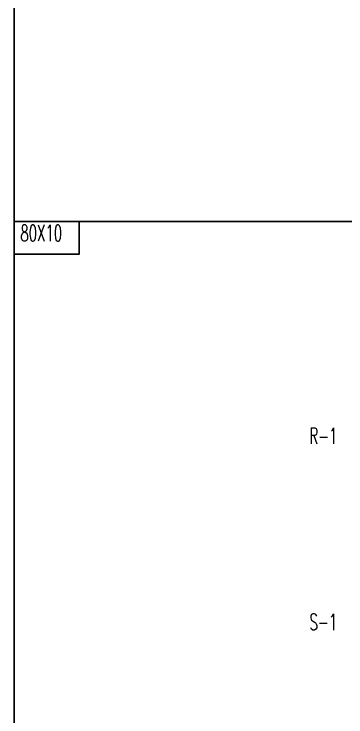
# Model space of a CAD drawing. Header units: millimetres. Extents: x 44190 to 77260, y -67199 to -50358.
# Drawn here: x 57471 to 57982, y -52926 to -51847 of the extents above; entities that cross this region are included whole.
import ezdxf
from ezdxf.enums import TextEntityAlignment as Align

# ---------------------------------------------------------------- set-up
doc = ezdxf.new("R2010")
doc.units = ezdxf.units.MM
doc.header["$LTSCALE"] = 3
doc.layers.add('@.VISIBLE', color=7, linetype='Continuous')
doc.layers.add('dim', color=7, linetype='Continuous')
doc.styles.add('Ann_w01', font='romans.shx', dxfattribs={"width": 0.6, "bigfont": 'chineset.shx'})

msp = doc.modelspace()

# ---------------------------------------------------------------- linework, layer by layer
msp.add_line((57471.29, -52165.25), (62010.49, -52165.25))
msp.add_lwpolyline([(57471.29, -50357.53), (62010.49, -50357.53), (62010.49, -54149.32), (57471.29, -54149.32)], close=True)
at = {"layer": '@.VISIBLE'}
msp.add_lwpolyline([(57471.29, -52215.25), (57571.29, -52215.25), (57571.29, -52165.25), (57471.29, -52165.25)], close=True, dxfattribs=at)

# ---------------------------------------------------------------- texts
at = {"layer": 'dim', "color": 1, "style": 'Ann_w01', "width": 0.6}
msp.add_text('80X10', height=25, dxfattribs=at).set_placement((57480.99, -52202.89), align=Align.BOTTOM_LEFT)
at = {"layer": 'dim', "color": 0, "style": 'Ann_w01', "width": 0.6}
for s, p in [('R-1', (57946.83, -52494.16)), ('S-1', (57946.83, -52779.91))]:
    msp.add_text(s, height=25, dxfattribs=at).set_placement(p, align=Align.MIDDLE_CENTER)

doc.saveas('drawing.dxf')
